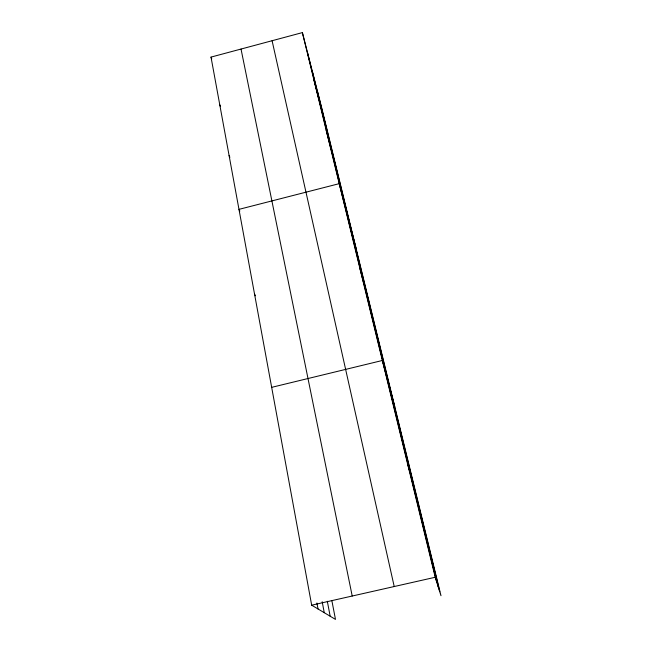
<?xml version="1.0" encoding="UTF-8"?>
<svg xmlns="http://www.w3.org/2000/svg" width="652" height="652" viewBox="0 0 652 652"><rect width="100%" height="100%" fill="white"/><g stroke="black" fill="none" stroke-linecap="round" stroke-linejoin="round"><path stroke-width="0.98" d="M331.844 600.533L335.487 619.4L311.68 605.186L211.012 57.099L302.381 32.6L322.015 109.112L440.988 595.708L435.234 577.264L302.381 32.6M271.672 387.345L382.357 360.483L394.729 406.498M311.68 605.186L435.234 577.264M254.541 294.085L255.462 295.804M239.822 211.118L238.982 209.357L339.227 183.66L355.935 247.841M229.088 155.51L229.895 157.303M219.781 104.85L220.555 106.659M211.012 57.099L211.753 58.9M407.386 463.083L409.88 472.015M359.749 267.801L363.629 282.512M313.93 79.96L318.812 98.925M326.187 130.221L330.833 148.175M317.5 91.533L439.709 591.592M312.569 72.307L438.274 587.012M307.467 52.445L436.767 582.179M272.088 40.717L394.215 586.531M241.028 49.047L352.21 596.026M327.312 601.258L330.173 616.23M322.186 601.731L324.256 612.693M316.913 602.994L318.029 608.968"/></g></svg>
